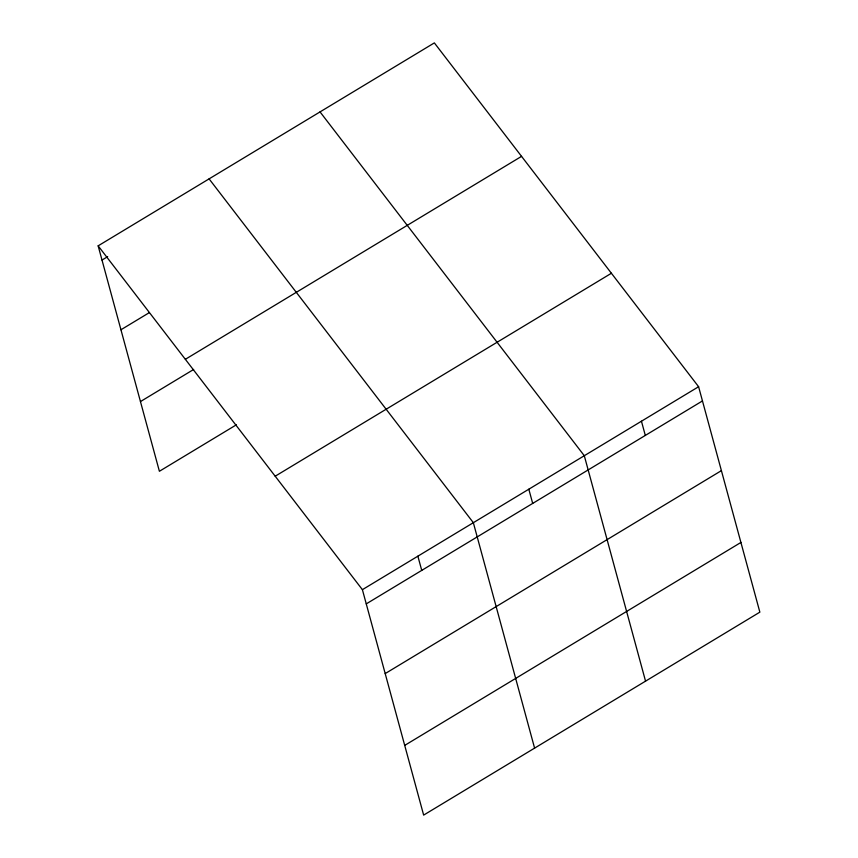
<?xml version="1.0" encoding="UTF-8"?>
<svg xmlns="http://www.w3.org/2000/svg" width="858" height="858" viewBox="0 0 858 858"><rect width="100%" height="100%" fill="white"/><g stroke="black" fill="none" stroke-linecap="round" stroke-linejoin="round"><path stroke-width="1.29" d="M98.144 245.849L434.352 42.9L698.605 386.722L759.856 612.151L423.648 815.1L362.398 589.671L98.144 245.849L159.395 471.278L236.379 424.807M102.005 260.071L107.668 256.649M120.946 329.762L149.249 312.677M185.349 359.309L521.557 156.36M140.455 401.576L193.661 369.455M275.193 476.211L611.4 273.262M362.398 589.671L698.605 386.722M366.259 603.882L702.466 400.933M385.199 673.584L721.406 470.634M404.708 745.398L740.915 542.449M320.045 111.905L584.298 455.727L645.548 681.155M209.095 178.872L473.348 522.694L534.598 748.122M641.452 421.224L645.313 435.435M528.818 489.21L532.689 503.421M417.867 556.177L421.739 570.398"/></g></svg>
